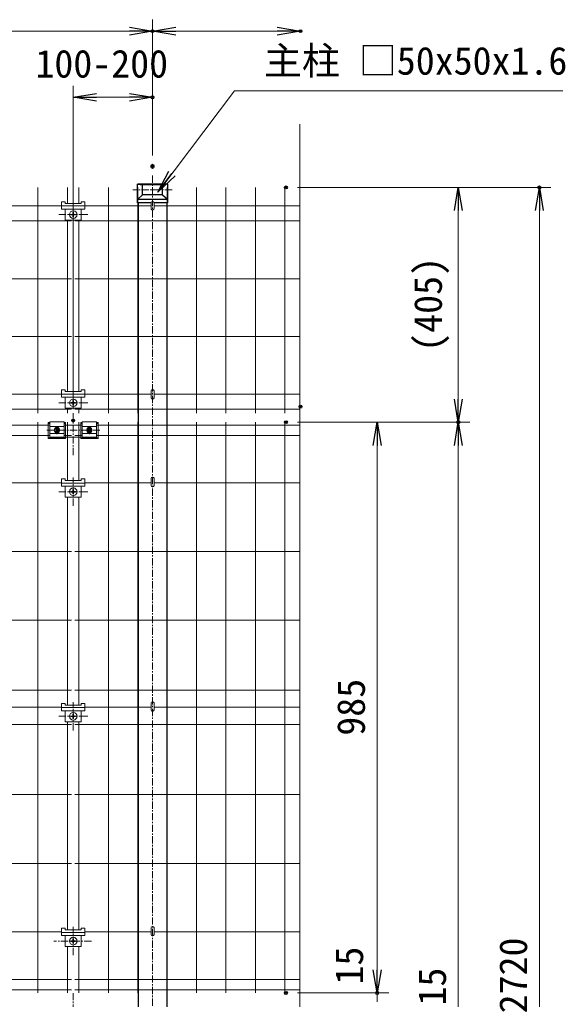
# Model space of a CAD drawing. Units: millimetres, scale not verified. Extents: x -4200 to 4200, y -2970 to 2970.
# Drawn here: x -1588 to -646, y -727 to 964 of the extents above; entities that cross this region are included whole.
import ezdxf
from ezdxf.enums import TextEntityAlignment as Align

# ---------------------------------------------------------------- set-up
doc = ezdxf.new("R2010")
doc.units = ezdxf.units.MM
doc.header["$LTSCALE"] = 10
doc.header["$PDMODE"] = 32
doc.header["$PDSIZE"] = 5
doc.linetypes.add('USER1', pattern=[2, 1.25, -0.25, 0.25, -0.25])
for name, color, linetype, lineweight in [('0-2_D-BMK', 2, 'USER1', 13), ('0-4_D-STR-DIM', 7, 'Continuous', 13), ('0-5_0', 7, 'Continuous', 25), ('0-7_D-STR-TXT', 7, 'Continuous', 13), ('0-8_D-STR3', 3, 'Continuous', 13), ('0-9_D-STR1', 1, 'Continuous', 25), ('0-E_D-STR5', 7, 'Continuous', 9)]:
    doc.layers.add(name, color=color, linetype=linetype, lineweight=lineweight)
doc.layers.add('0-6_DEFPOINTS', color=7, linetype='Continuous')
doc.styles.add('ＭＳ ゴシック', font='')
doc.styles.get('ＭＳ ゴシック').set_extended_font_data('MS Gothic')

# ---------------------------------------------------------------- blocks, each defined once
blk = doc.blocks.new('_OPEN')
at = {"layer": '0-5_0'}
blk.add_line((0, 0), (-10, 0), dxfattribs=at)
blk.add_lwpolyline([(-10, 1.667), (0, 0), (-10, -1.667)], dxfattribs=at)

msp = doc.modelspace()

# ---------------------------------------------------------------- linework, layer by layer
at = {"layer": '0-2_D-BMK'}
for p, q in [((-1358.86, 694.65), (-1358.86, -2080.1)), ((-1325.13, 670.3), (-1392.59, 670.3)), ((-1520.81, 627.38), (-1470.81, 627.38)), ((-1520.81, 302.62), (-1470.81, 302.62)), ((-1495.82, 212.2), (-1495.82, 284.61)), ((-1541.57, 255.42), (-1449.97, 255.42)), ((-1523.77, 248.54), (-1523.77, 263.02)), ((-1467.77, 248.54), (-1467.77, 263.02)), ((-1495.72, 124.77), (-1495.72, 173.57)), ((-1520.78, 149.18), (-1470.78, 149.18)), ((-1495.75, -262.72), (-1495.75, -213.92)), ((-1520.78, -238.32), (-1470.78, -238.32)), ((-1495.75, -650.65), (-1495.75, -601.85)), ((-1464.44, -626.25), (-1529.27, -626.25)), ((-1495.79, -788.25), (-1495.79, -715.84))]:
    msp.add_line(p, q, dxfattribs=at)
at = {"layer": '0-4_D-STR-DIM'}
for p, q in [((-1358.86, 729.65), (-1358.86, 963.94)), ((-1358.86, 731.83), (-1358.86, 963.94)), ((-3318.86, 943.94), (-1398.86, 943.94)), ((-1318.86, 943.94), (-1143.39, 943.94)), ((-1495.81, 291.95), (-1495.81, 849.83)), ((-1358.86, 729.65), (-1358.86, 849.83)), ((-1455.81, 829.83), (-1398.86, 829.83)), ((-1104.51, 783.55), (-1104.51, -1745.8)), ((-1108.58, 674.34), (-670.96, 674.34)), ((-1108.58, 674.34), (-810.96, 674.34)), ((-830.96, 634.34), (-830.96, 309.2)), ((-690.96, -2005.8), (-690.96, 634.34)), ((-1108.58, 269.2), (-810.96, 269.2)), ((-1108.58, 269.2), (-950.96, 269.2)), ((-1108.58, 269.2), (-810.96, 269.2)), ((-970.96, 229.2), (-970.96, -675.8)), ((-830.96, 229.2), (-830.96, -1705.8)), ((-970.96, -675.8), (-970.96, -635.8)), ((-1108.58, -715.8), (-950.96, -715.8)), ((-1108.58, -715.8), (-950.96, -715.8)), ((-970.96, -715.8), (-970.96, -730.8))]:
    msp.add_line(p, q, dxfattribs=at)
at = {"layer": '0-6_DEFPOINTS'}
for p in [(-1358.86, 943.94), (-1103.39, 943.94), (-1358.86, 829.83), (-1358.86, 711.83), (-1358.86, 709.65), (-1128.58, 674.34), (-690.96, 674.34), (-1103.39, 296.03), (-1495.81, 271.95), (-1128.58, 269.2), (-830.96, 269.2), (-1128.58, -715.8), (-1128.58, -715.8), (-970.96, -715.8)]:
    msp.add_point(p, dxfattribs=at)
at = {"layer": '0-7_D-STR-TXT'}
msp.add_lwpolyline([(-650.32, 840.75), (-1217.49, 840.75), (-1348.19, 667.93)], dxfattribs=at)
at = {"layer": '0-8_D-STR3'}
for p, q in [((-1515.81, 649.68), (-1515.81, 636.88)), ((-1515.81, 649.68), (-1509.81, 649.68)), ((-1509.81, 649.68), (-1509.81, 646.78)), ((-1509.81, 646.78), (-1481.81, 646.78)), ((-1481.81, 649.68), (-1475.81, 649.68)), ((-1481.78, 649.68), (-1475.78, 649.68)), ((-1481.78, 649.68), (-1481.78, 646.78)), ((-1475.81, 649.68), (-1475.81, 636.88)), ((-1361.46, 648.33), (-1361.43, 637.96)), ((-1356.26, 648.34), (-1356.26, 637.96)), ((-1515.81, 642.38), (-1475.81, 642.38)), ((-1515.81, 636.88), (-1475.81, 636.88)), ((-1509.81, 636.88), (-1509.81, 617.88)), ((-1499.28, 627.88), (-1497.28, 627.88)), ((-1499.28, 626.88), (-1497.28, 626.88)), ((-1496.28, 630.88), (-1496.28, 628.88)), ((-1496.28, 623.88), (-1496.28, 625.88)), ((-1495.28, 630.88), (-1495.28, 628.88)), ((-1495.28, 623.88), (-1495.28, 625.88)), ((-1492.28, 627.88), (-1494.28, 627.88)), ((-1492.28, 626.88), (-1494.28, 626.88)), ((-1492.25, 626.88), (-1494.25, 626.88)), ((-1481.81, 636.88), (-1481.81, 617.88)), ((-1509.81, 617.88), (-1481.81, 617.88)), ((-1515.81, 324.92), (-1509.81, 324.92)), ((-1515.81, 324.92), (-1515.81, 312.12)), ((-1509.81, 324.92), (-1509.81, 322.02)), ((-1509.81, 322.02), (-1481.81, 322.02)), ((-1481.78, 324.92), (-1481.78, 322.02)), ((-1481.78, 324.92), (-1475.78, 324.92)), ((-1361.43, 323.58), (-1361.43, 311.41)), ((-1356.23, 323.58), (-1356.23, 311.41)), ((-1515.81, 317.62), (-1475.81, 317.62)), ((-1515.81, 312.12), (-1475.81, 312.12)), ((-1509.81, 312.12), (-1509.81, 293.12)), ((-1496.28, 306.12), (-1496.28, 304.12)), ((-1495.28, 306.12), (-1495.28, 304.12)), ((-1481.81, 312.12), (-1481.81, 293.12)), ((-1509.81, 293.12), (-1481.81, 293.12)), ((-1499.28, 303.12), (-1497.28, 303.12)), ((-1499.28, 302.12), (-1497.28, 302.12)), ((-1496.28, 299.12), (-1496.28, 301.12)), ((-1495.28, 299.12), (-1495.28, 301.12)), ((-1492.28, 303.12), (-1494.28, 303.12)), ((-1492.28, 302.12), (-1494.28, 302.12)), ((-1538.87, 268.59), (-1538.87, 240.79)), ((-1538.87, 268.59), (-1536.37, 268.59)), ((-1538.87, 267.18), (-1536.37, 267.18)), ((-1536.37, 269.58), (-1536.37, 243.37)), ((-1536.37, 269.58), (-1511.37, 269.58)), ((-1536.37, 261.83), (-1511.37, 261.83)), ((-1526.33, 259.68), (-1528.79, 255.42)), ((-1526.33, 251.16), (-1528.79, 255.42)), ((-1526.6, 257.47), (-1525.24, 256.1)), ((-1526.6, 253.37), (-1525.24, 254.74)), ((-1521.42, 259.68), (-1526.33, 259.68)), ((-1525.92, 258.15), (-1524.56, 256.79)), ((-1525.92, 252.69), (-1524.56, 254.06)), ((-1521.83, 258.15), (-1523.19, 256.79)), ((-1521.83, 252.69), (-1523.19, 254.06)), ((-1521.15, 257.47), (-1522.51, 256.1)), ((-1521.15, 253.37), (-1522.51, 254.74)), ((-1521.42, 259.68), (-1518.96, 255.42)), ((-1521.42, 251.16), (-1518.96, 255.42)), ((-1511.37, 269.58), (-1511.37, 243.37)), ((-1511.37, 268.59), (-1508.87, 268.59)), ((-1511.37, 267.18), (-1508.87, 267.18)), ((-1508.87, 240.79), (-1508.87, 268.59)), ((-1482.87, 264.35), (-1508.87, 264.35)), ((-1480.37, 268.59), (-1482.87, 268.59)), ((-1482.87, 240.79), (-1482.87, 268.59)), ((-1480.37, 267.18), (-1482.87, 267.18)), ((-1480.37, 269.58), (-1480.37, 243.37)), ((-1455.37, 269.58), (-1480.37, 269.58)), ((-1455.37, 261.83), (-1480.37, 261.83)), ((-1470.33, 259.68), (-1472.79, 255.42)), ((-1470.33, 251.16), (-1472.79, 255.42)), ((-1470.6, 257.47), (-1469.24, 256.1)), ((-1470.6, 253.37), (-1469.24, 254.74)), ((-1470.33, 259.68), (-1465.42, 259.68)), ((-1469.92, 258.15), (-1468.56, 256.79)), ((-1469.92, 252.69), (-1468.56, 254.06)), ((-1465.83, 258.15), (-1467.19, 256.79)), ((-1465.83, 252.69), (-1467.19, 254.06)), ((-1465.15, 257.47), (-1466.51, 256.1)), ((-1465.14, 253.37), (-1466.51, 254.74)), ((-1465.42, 259.68), (-1462.96, 255.42)), ((-1465.42, 251.16), (-1462.96, 255.42)), ((-1455.37, 269.58), (-1455.37, 243.37)), ((-1452.87, 268.59), (-1455.37, 268.59)), ((-1452.87, 267.18), (-1455.37, 267.18)), ((-1452.87, 268.59), (-1452.87, 240.79)), ((-1538.87, 241.98), (-1508.87, 241.98)), ((-1538.87, 240.79), (-1508.87, 240.79)), ((-1536.37, 249.88), (-1511.37, 249.88)), ((-1536.37, 243.37), (-1511.37, 243.37)), ((-1521.42, 251.16), (-1526.33, 251.16)), ((-1482.87, 243.37), (-1508.87, 243.37)), ((-1452.87, 241.98), (-1482.87, 241.98)), ((-1452.87, 240.79), (-1482.87, 240.79)), ((-1455.37, 249.88), (-1480.37, 249.88)), ((-1455.37, 243.37), (-1480.37, 243.37)), ((-1470.33, 251.16), (-1465.42, 251.16)), ((-1515.81, 171.48), (-1515.81, 158.68)), ((-1515.81, 171.48), (-1509.81, 171.48)), ((-1509.81, 171.48), (-1509.81, 168.58)), ((-1481.81, 171.48), (-1475.81, 171.48)), ((-1481.78, 171.47), (-1475.78, 171.47)), ((-1481.78, 171.47), (-1481.78, 168.57)), ((-1475.78, 171.47), (-1475.78, 158.67)), ((-1361.43, 172.37), (-1361.43, 160.2)), ((-1356.23, 172.37), (-1356.23, 160.2)), ((-1515.81, 164.18), (-1475.81, 164.18)), ((-1515.81, 158.68), (-1475.81, 158.68)), ((-1509.81, 168.58), (-1481.81, 168.58)), ((-1509.81, 158.68), (-1509.81, 139.68)), ((-1496.28, 152.68), (-1496.28, 150.68)), ((-1495.28, 152.68), (-1495.28, 150.68)), ((-1481.78, 158.67), (-1481.78, 139.67)), ((-1509.81, 139.68), (-1481.81, 139.68)), ((-1499.28, 149.68), (-1497.28, 149.68)), ((-1499.28, 148.68), (-1497.28, 148.68)), ((-1496.28, 145.68), (-1496.28, 147.68)), ((-1495.28, 145.68), (-1495.28, 147.68)), ((-1492.25, 149.67), (-1494.25, 149.67)), ((-1492.25, 148.67), (-1494.25, 148.67)), ((-1515.81, -216.02), (-1515.81, -228.82)), ((-1515.81, -216.02), (-1509.81, -216.02)), ((-1481.81, -216.02), (-1481.81, -218.92)), ((-1481.81, -216.02), (-1475.81, -216.02)), ((-1475.81, -216.02), (-1475.81, -228.82)), ((-1361.46, -215.13), (-1361.46, -227.3)), ((-1356.26, -215.13), (-1356.26, -227.3)), ((-1515.81, -223.32), (-1475.81, -223.32)), ((-1515.81, -228.82), (-1475.81, -228.82)), ((-1509.81, -228.82), (-1509.81, -247.82)), ((-1496.28, -234.82), (-1496.28, -236.82)), ((-1495.28, -234.82), (-1495.28, -236.82)), ((-1481.81, -228.82), (-1481.81, -247.82)), ((-1509.81, -247.82), (-1481.81, -247.82)), ((-1499.28, -237.82), (-1497.28, -237.82)), ((-1499.28, -238.82), (-1497.28, -238.82)), ((-1496.28, -241.82), (-1496.28, -239.82)), ((-1495.28, -241.82), (-1495.28, -239.82)), ((-1492.28, -237.82), (-1494.28, -237.82)), ((-1492.28, -238.82), (-1494.28, -238.82)), ((-1515.81, -603.95), (-1509.81, -603.95)), ((-1515.81, -603.95), (-1515.81, -616.75)), ((-1509.81, -603.95), (-1509.81, -606.85)), ((-1509.81, -606.85), (-1481.81, -606.85)), ((-1481.81, -603.95), (-1481.81, -606.85)), ((-1361.46, -602.63), (-1361.46, -614.8)), ((-1356.26, -602.63), (-1356.26, -614.8)), ((-1515.81, -611.25), (-1475.81, -611.25)), ((-1515.81, -616.75), (-1475.81, -616.75)), ((-1509.81, -616.75), (-1509.81, -635.75)), ((-1496.28, -622.75), (-1496.28, -624.75)), ((-1495.28, -622.75), (-1495.28, -624.75)), ((-1481.81, -616.75), (-1481.81, -635.75)), ((-1509.81, -635.75), (-1481.81, -635.75)), ((-1499.28, -625.75), (-1497.28, -625.75)), ((-1499.28, -626.75), (-1497.28, -626.75)), ((-1496.28, -629.75), (-1496.28, -627.75)), ((-1495.28, -629.75), (-1495.28, -627.75)), ((-1492.28, -625.75), (-1494.28, -625.75)), ((-1492.28, -626.75), (-1494.28, -626.75))]:
    msp.add_line(p, q, dxfattribs=at)
for points in [[(-1481.81, 324.92), (-1475.81, 324.92), (-1475.81, 312.12)], [(-1509.81, -216.02), (-1509.81, -218.92), (-1481.81, -218.92)], [(-1481.81, -603.95), (-1475.81, -603.95), (-1475.81, -616.75)]]:
    msp.add_lwpolyline(points, dxfattribs=at)
for centre, radius in [((-1495.78, 627.38), 6.5), ((-1495.78, 302.62), 6.5), ((-1523.87, 255.42), 4.26), ((-1467.87, 255.42), 4.26), ((-1495.78, 149.18), 6.5), ((-1495.78, -238.32), 6.5), ((-1495.78, -626.25), 6.5)]:
    msp.add_circle(centre, radius, dxfattribs=at)
for centre, radius, start, end in [((-1499.28, 627.38), 0.5, 90.00001, 270), ((-1497.28, 628.88), 1, 270, 0.00001), ((-1497.28, 625.88), 1, 0, 90), ((-1495.78, 630.88), 0.5, 0, 179.99999), ((-1494.28, 628.88), 1, 180.00001, 270), ((-1494.28, 625.88), 1, 90, 180.00001), ((-1492.28, 627.38), 0.5, 270.00049, 90.00046), ((-1358.84, 637.95), 2.58, 179.6672, 0.28951), ((-1495.78, 623.88), 0.5, 180.00002, 0.00001), ((-1495.78, 306.12), 0.5, 0, 179.99999), ((-1358.83, 311.41), 2.6, 180, 0), ((-1499.28, 302.62), 0.5, 90.00001, 270), ((-1497.28, 304.12), 1, 270, 0.00001), ((-1497.28, 301.12), 1, 0, 90), ((-1495.78, 299.12), 0.5, 180.00002, 0.00001), ((-1494.28, 304.12), 1, 180.00001, 270), ((-1494.28, 301.12), 1, 90, 180.00001), ((-1492.28, 302.62), 0.5, 270.00049, 90.00046), ((-1523.87, 256.71), 4, 4.65818, 175.34501), ((-1523.87, 254.15), 4, 184.89555, 355.10576), ((-1526.26, 257.81), 0.483, 44.99953, 224.99952), ((-1525.92, 255.42), 0.965, 314.99999, 45), ((-1523.87, 257.47), 0.965, 225.00001, 314.99999), ((-1523.87, 253.37), 0.965, 45, 135), ((-1521.83, 255.42), 0.965, 135, 225.00001), ((-1521.49, 257.81), 0.483, 315, 135), ((-1467.87, 256.71), 4, 4.65499, 175.34182), ((-1467.87, 254.15), 4, 184.89424, 355.10445), ((-1470.26, 257.81), 0.483, 45, 225), ((-1469.92, 255.42), 0.965, 314.99999, 45), ((-1467.87, 257.47), 0.965, 225.00001, 314.99999), ((-1467.87, 253.37), 0.965, 45, 135), ((-1465.83, 255.42), 0.965, 135, 225.00001), ((-1465.49, 257.81), 0.483, 315.00048, 135.00047), ((-1526.26, 253.03), 0.483, 135, 314.99998), ((-1521.49, 253.03), 0.483, 225.00001, 44.99999), ((-1470.26, 253.03), 0.483, 135.00001, 314.99999), ((-1465.49, 253.03), 0.483, 225.00002, 45), ((-1495.78, 152.68), 0.5, 0, 179.99999), ((-1358.83, 160.2), 2.6, 180, 0), ((-1499.28, 149.18), 0.5, 90.00001, 270), ((-1497.28, 150.68), 1, 270, 0.00001), ((-1497.28, 147.68), 1, 0, 90), ((-1495.78, 145.68), 0.5, 180.00002, 0.00001), ((-1494.28, 150.68), 1, 180.00001, 270), ((-1494.28, 147.68), 1, 90, 180.00001), ((-1492.25, 149.17), 0.5, 270.00049, 90.00046), ((-1495.78, -234.82), 0.5, 0, 179.99999), ((-1358.86, -227.3), 2.6, 180, 0), ((-1499.28, -238.32), 0.5, 90.00001, 270), ((-1497.28, -236.82), 1, 270, 0.00001), ((-1497.28, -239.82), 1, 0, 90), ((-1495.78, -241.82), 0.5, 180.00002, 0.00001), ((-1494.28, -236.82), 1, 180.00001, 270), ((-1494.28, -239.82), 1, 90, 180.00001), ((-1492.28, -238.32), 0.5, 270.00049, 90.00046), ((-1497.28, -624.75), 1, 270, 0.00001), ((-1495.78, -622.75), 0.5, 0, 179.99999), ((-1494.28, -624.75), 1, 180.00001, 270), ((-1358.83, -614.8), 2.6, 180, 0), ((-1499.28, -626.25), 0.5, 90.00001, 270), ((-1497.28, -627.75), 1, 0, 90), ((-1495.78, -629.75), 0.5, 180.00002, 0.00001), ((-1494.28, -627.75), 1, 90, 180.00001), ((-1492.28, -626.25), 0.5, 270.00049, 90.00046)]:
    msp.add_arc(centre, radius, start, end, dxfattribs=at)
for centre in [(-1358.86, 648.33), (-1358.83, 323.57), (-1358.83, 172.35), (-1358.86, -215.15), (-1358.83, -602.65)]:
    msp.add_ellipse(centre, major_axis=(-2.6, 0), ratio=0.649974, start_param=3.1415927, end_param=6.2831853, dxfattribs=at)
at = {"layer": '0-9_D-STR1'}
for p, q in [((-1385.06, 647.67), (-1385.06, 679.94)), ((-1385.06, 679.94), (-1375.86, 678.8)), ((-1332.66, 679.94), (-1385.06, 679.94)), ((-1375.86, 661.8), (-1375.86, 678.8)), ((-1341.86, 678.8), (-1375.86, 678.8)), ((-1341.86, 661.8), (-1341.86, 678.8)), ((-1375.86, 661.8), (-1385.06, 653.74)), ((-1341.86, 661.8), (-1375.86, 661.8)), ((-1341.86, 661.8), (-1332.66, 653.74)), ((-1332.66, 653.74), (-1385.06, 653.74)), ((-1361.45, 647.67), (-1385.06, 647.67)), ((-1383.86, 647.67), (-1383.86, -2045.8)), ((-1332.66, 647.67), (-1356.26, 647.67)), ((-1333.86, 647.67), (-1333.86, -2045.8))]:
    msp.add_line(p, q, dxfattribs=at)
msp.add_lwpolyline([(-1332.66, 647.67), (-1332.66, 679.94), (-1341.86, 678.8)], dxfattribs=at)
at = {"layer": '0-E_D-STR5'}
for p, q in [((-1556.62, 674.34), (-1556.62, 284.63)), ((-1505.85, 674.34), (-1505.85, 646.78)), ((-1485.9, 674.34), (-1485.9, 646.78)), ((-1435.13, 674.34), (-1435.13, 284.63)), ((-1384.36, 674.34), (-1384.36, 284.63)), ((-1333.59, 674.34), (-1333.59, 284.63)), ((-1282.82, 674.34), (-1282.82, 284.63)), ((-1232.05, 674.34), (-1232.05, 284.63)), ((-1181.28, 674.34), (-1181.28, 284.63)), ((-1130.51, 674.34), (-1130.51, 284.63)), ((-3356.26, 642.4), (-1515.81, 642.4)), ((-1475.81, 642.4), (-1361.44, 642.4)), ((-1356.26, 642.4), (-1104.51, 642.4)), ((-3492.81, 616.42), (-1498.81, 616.42)), ((-1505.85, 617.88), (-1505.85, 322.02)), ((-1492.81, 616.42), (-1104.51, 616.42)), ((-1485.9, 617.88), (-1485.9, 322.02)), ((-1982.15, 516.83), (-1498.81, 516.83)), ((-1492.81, 516.83), (-1104.51, 516.83)), ((-1982.15, 417.24), (-1498.81, 417.24)), ((-1492.81, 417.24), (-1104.51, 417.24)), ((-3356.26, 317.64), (-1515.81, 317.64)), ((-1475.81, 317.64), (-1361.43, 317.64)), ((-1356.23, 317.64), (-1104.51, 317.64)), ((-2026.38, 291.66), (-1498.81, 291.66)), ((-1505.85, 293.12), (-1505.85, 284.63)), ((-1492.81, 291.66), (-1104.51, 291.66)), ((-1485.9, 293.12), (-1485.9, 284.63)), ((-2026.38, 263.8), (-1536.3, 263.8)), ((-1556.62, 269.2), (-1556.62, -715.8)), ((-1511.37, 263.8), (-1498.81, 263.8)), ((-1505.85, 269.2), (-1505.85, 168.58)), ((-1492.81, 263.8), (-1480.37, 263.8)), ((-1485.9, 269.2), (-1485.9, 168.58)), ((-1455.3, 263.8), (-1104.51, 263.8)), ((-1435.13, 269.2), (-1435.13, -715.8)), ((-1384.36, 269.2), (-1384.36, -715.8)), ((-1333.59, 269.2), (-1333.59, -715.8)), ((-1282.82, 269.2), (-1282.82, -715.8)), ((-1232.05, 269.2), (-1232.05, -715.8)), ((-1181.28, 269.2), (-1181.28, -715.8)), ((-1130.51, 269.2), (-1130.51, -715.8)), ((-2026.38, 246.17), (-1536.3, 246.17)), ((-1511.37, 246.17), (-1498.81, 246.17)), ((-1492.81, 246.17), (-1480.37, 246.17)), ((-1455.3, 246.17), (-1104.51, 246.17)), ((-3356.26, 164.63), (-1515.81, 164.63)), ((-1475.78, 164.63), (-1361.43, 164.63)), ((-1356.23, 164.63), (-1104.51, 164.63)), ((-1505.85, 139.68), (-1505.85, -218.92)), ((-1485.9, 139.68), (-1485.9, -218.92)), ((-1982.15, 46.15), (-1498.81, 46.15)), ((-1492.81, 46.15), (-1104.51, 46.15)), ((-1982.15, -72.35), (-1498.81, -72.35)), ((-1492.81, -72.35), (-1104.51, -72.35)), ((-3492.81, -193.35), (-1498.81, -193.35)), ((-1492.81, -193.35), (-1104.51, -193.35)), ((-3356.26, -222.85), (-1515.81, -222.85)), ((-1475.81, -222.85), (-1361.46, -222.85)), ((-1356.26, -222.85), (-1104.51, -222.85)), ((-3492.81, -252.35), (-1498.81, -252.35)), ((-1505.85, -247.82), (-1505.85, -606.85)), ((-1492.81, -252.35), (-1104.51, -252.35)), ((-1485.9, -247.82), (-1485.9, -606.85)), ((-3632.43, -373.52), (-1498.81, -373.52)), ((-1492.81, -373.52), (-1104.51, -373.52)), ((-3632.43, -492.16), (-1498.81, -492.16)), ((-1492.81, -492.16), (-1104.51, -492.16)), ((-3356.26, -610.4), (-1515.81, -610.4)), ((-1475.81, -610.4), (-1361.46, -610.4)), ((-1356.26, -610.4), (-1104.51, -610.4)), ((-1505.85, -635.75), (-1505.85, -715.8)), ((-1485.9, -635.75), (-1485.9, -715.8)), ((-3492.81, -692.78), (-1498.81, -692.78)), ((-1492.81, -692.78), (-1104.51, -692.78)), ((-2330.35, -710.4), (-1498.81, -710.4)), ((-1492.81, -710.4), (-1104.51, -710.4))]:
    msp.add_line(p, q, dxfattribs=at)

# ---------------------------------------------------------------- block references
at = {"layer": '0-4_D-STR-DIM', "xscale": 4, "yscale": 4}
for p in [(-1358.86, 943.94), (-1103.39, 943.94), (-1358.86, 829.83)]:
    msp.add_blockref('_OPEN', p, dxfattribs=at)
for p, rotation in [((-1358.86, 943.94), 180), ((-1495.81, 829.83), 180), ((-830.96, 674.34), 90), ((-690.96, 674.34), 90), ((-830.96, 269.2), 270), ((-970.96, 269.2), 90), ((-830.96, 269.2), 90), ((-970.96, -715.8), 270), ((-970.96, -715.8), 270)]:
    msp.add_blockref('_OPEN', p, dxfattribs=dict(at, rotation=rotation))
at = {"layer": '0-7_D-STR-TXT', "xscale": 4, "yscale": 4, "rotation": 232.90095}
msp.add_blockref('_OPEN', (-1349.4, 666.33), dxfattribs=at)

# ---------------------------------------------------------------- texts
at = {"layer": '0-4_D-STR-DIM', "style": 'ＭＳ ゴシック'}
msp.add_text('100-200', height=48.09, dxfattribs=at).set_placement((-1561.02, 849.43), align=Align.BOTTOM_LEFT)
for s, p in [('(405)', (-844.82, 390.67)), ('985', (-977.71, -271.78)), ('2720', (-697.71, -750.98)), ('15', (-980.86, -701.23)), ('2015', (-837.71, -802.9))]:
    msp.add_text(s, height=48.09, rotation=90, dxfattribs=at).set_placement(p, align=Align.BOTTOM_LEFT)
at = {"layer": '0-7_D-STR-TXT', "style": 'ＭＳ ゴシック'}
msp.add_text('主柱 □50x50x1.6', height=48.09, dxfattribs=at).set_placement((-1166.56, 854.48), align=Align.BOTTOM_LEFT)

doc.saveas('drawing.dxf')
